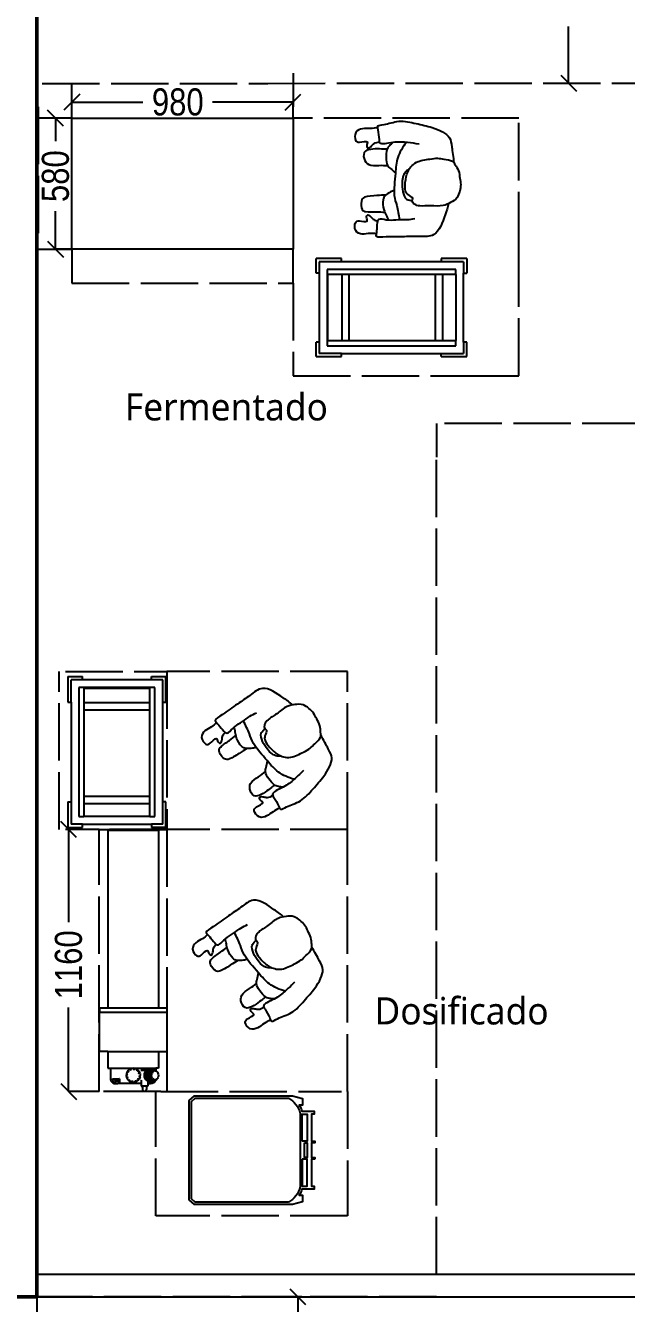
# Model space of a CAD drawing. Header units: millimetres. Extents: x 44692 to 101945, y -26273 to 14445.
# Drawn here: x 64003 to 66666, y -21837 to -16179 of the extents above; entities that cross this region are included whole.
import ezdxf

# ---------------------------------------------------------------- set-up
doc = ezdxf.new("R2010")
doc.units = ezdxf.units.MM
doc.header["$LTSCALE"] = 100
for name, pattern in [('DASHED2', [0.762, 0.635, -0.127]), ('DASHEDX2', [3.048, 2.54, -0.508]), ('DIVIDEX2', [6.604, 5.08, -0.508, 0, -0.508, 0, -0.508])]:
    doc.linetypes.add(name, pattern=pattern)
for name, color, linetype in [('Area circulacion', 50, 'DASHEDX2'), ('Area proceso', 90, 'DASHEDX2'), ('Cotas secundarias', 41, 'Continuous'), ('Maquinas', 200, 'Continuous'), ('Personal', 171, 'Continuous'), ('Puertas', 43, 'DIVIDEX2'), ('rotulo', 211, 'Continuous'), ('Transporte semielaborado', 30, 'Continuous')]:
    doc.layers.add(name, color=color, linetype=linetype)
doc.layers.add('Paredes', color=7, linetype='Continuous', lineweight=50)
doc.styles.add('OpenSans', font='OpenSans-Regular.ttf')
doc.styles.add('OpenSansCondensed-Light', font='OpenSansCondensed-Light.ttf')
doc.dimstyles.new('Cotas Mateo', dxfattribs={"dimtxt": 120, "dimasz": 70, "dimexe": 0.375, "dimexo": 0.125, "dimgap": 0.1, "dimtad": 1, "dimdec": 0, "dimzin": 12, "dimdsep": 46, "dimtxsty": 'OpenSansCondensed-Light', "dimblk": 'OBLIQUE', "dimcen": 2.5, "dimazin": 3, "dimtfac": 0.5, "dimtdec": 0, "dimtmove": 2, "dimatfit": 3, "dimarcsym": 0})

# ---------------------------------------------------------------- blocks, each defined once
blk = doc.blocks.new('Bakery Trolley pl')
at = {"layer": 'Transporte semielaborado'}
for p, q in [((0.1804, 0.6253), (0.2371, 0.6253)), ((0.1804, 0.6253), (0.1804, 0.526)), ((0.2371, 0.6127), (0.1929, 0.6127)), ((0.1929, 0.526), (0.1929, 0.6127)), ((0.2371, 0.6127), (0.2371, 0.6253)), ((0.5048, 0.6127), (0.2371, 0.6127)), ((0.5048, 0.6127), (0.5048, 0.6253)), ((0.5048, 0.6253), (0.5615, 0.6253)), ((0.5489, 0.6127), (0.5048, 0.6127)), ((0.5489, 0.526), (0.5489, 0.6127)), ((0.5615, 0.526), (0.5615, 0.6253)), ((0.2229, 0.5827), (0.2229, 0.0827)), ((0.2429, 0.5827), (0.2229, 0.5827)), ((0.2429, 0.5827), (0.2429, 0.5798)), ((0.4989, 0.5827), (0.2429, 0.5827)), ((0.2429, 0.5798), (0.4989, 0.5798)), ((0.2429, 0.5798), (0.2429, 0.5245)), ((0.5189, 0.5827), (0.4989, 0.5827)), ((0.4989, 0.5798), (0.4989, 0.5827)), ((0.4989, 0.5245), (0.4989, 0.5798)), ((0.5189, 0.0827), (0.5189, 0.5827)), ((0.1804, 0.526), (0.1929, 0.526)), ((0.1929, 0.526), (0.1929, 0.1394)), ((0.2429, 0.5245), (0.4989, 0.5245)), ((0.2429, 0.5245), (0.2429, 0.4967)), ((0.2429, 0.4967), (0.4989, 0.4967)), ((0.2429, 0.4967), (0.2429, 0.1615)), ((0.4989, 0.4967), (0.4989, 0.5245)), ((0.4989, 0.1615), (0.4989, 0.4967)), ((0.5489, 0.526), (0.5615, 0.526)), ((0.5489, 0.1394), (0.5489, 0.526)), ((0.2429, 0.1615), (0.4989, 0.1615)), ((0.2429, 0.1615), (0.2429, 0.1325)), ((0.4989, 0.1325), (0.4989, 0.1615)), ((0.1804, 0.1394), (0.1929, 0.1394)), ((0.1804, 0.1394), (0.1804, 0.0402)), ((0.1929, 0.1394), (0.1929, 0.0527)), ((0.2429, 0.1325), (0.4989, 0.1325)), ((0.2429, 0.1325), (0.2429, 0.0827)), ((0.4989, 0.0827), (0.4989, 0.1325)), ((0.5615, 0.1394), (0.5489, 0.1394)), ((0.5489, 0.0527), (0.5489, 0.1394)), ((0.5615, 0.0402), (0.5615, 0.1394)), ((0.2371, 0.0527), (0.1929, 0.0527)), ((0.2229, 0.0827), (0.2429, 0.0827)), ((0.2371, 0.0402), (0.2371, 0.0527)), ((0.2371, 0.0527), (0.5048, 0.0527)), ((0.4989, 0.0827), (0.2429, 0.0827)), ((0.4989, 0.0827), (0.5189, 0.0827)), ((0.5048, 0.0527), (0.5048, 0.0402)), ((0.5489, 0.0527), (0.5048, 0.0527)), ((0.1804, 0.0402), (0.2371, 0.0402)), ((0.5615, 0.0402), (0.5048, 0.0402))]:
    blk.add_line(p, q, dxfattribs=at)
blk = doc.blocks.new('pa17-16')
for points, knots in [([(5.5575, 2.4391), (5.5549, 2.4218), (5.5525, 2.3852), (5.5491, 2.3329), (5.5712, 2.2599), (5.5431, 2.2589), (5.5029, 2.2526), (5.4793, 2.2435), (5.4785, 2.2813), (5.4499, 2.3438), (5.4658, 2.4235), (5.4776, 2.5033), (5.5116, 2.5798), (5.5552, 2.585), (5.608, 2.5962), (5.6336, 2.6001)], [0, 0, 0, 0, 0.404899, 0.829805, 1.276298, 1.516647, 1.885942, 2.122553, 2.418487, 2.881882, 3.382407, 3.897515, 4.613825, 5.020942, 5.393355, 5.393355, 5.393355, 5.393355]), ([(5.62, 2.5537), (5.6188, 2.5427), (5.6154, 2.5253), (5.6223, 2.4901), (5.6346, 2.4293), (5.661, 2.4064), (5.685, 2.3908), (5.7322, 2.3832), (5.7723, 2.3842), (5.7881, 2.3969), (5.8018, 2.4268), (5.8146, 2.4162), (5.8324, 2.4305), (5.8382, 2.4568), (5.8318, 2.5038), (5.8344, 2.5615), (5.8137, 2.5937), (5.7944, 2.6284), (5.7307, 2.6388), (5.7037, 2.6296), (5.6679, 2.626), (5.6442, 2.6055), (5.6228, 2.5961), (5.6214, 2.5667), (5.62, 2.5537)], [0, 0, 0, 0, 0.297584, 0.631064, 1.068635, 1.39533, 1.69617, 2.097861, 2.458938, 2.716293, 3.010442, 3.199165, 3.447293, 3.731671, 4.119196, 4.541864, 4.881702, 5.22714, 5.673063, 5.989311, 6.327668, 6.644571, 6.906626, 7.259736, 7.259736, 7.259736, 7.259736]), ([(5.8196, 2.5846), (5.837, 2.5819), (5.8817, 2.5675), (5.9755, 2.5418), (5.972, 2.4609), (5.9791, 2.3926), (5.9812, 2.315), (5.9891, 2.2612), (5.9692, 2.2664), (5.9401, 2.2663), (5.9063, 2.2668), (5.9005, 2.2811), (5.909, 2.3184), (5.9007, 2.3606), (5.9019, 2.4011), (5.8964, 2.4238), (5.8933, 2.4348)], [6.682038, 6.682038, 6.682038, 6.682038, 7.076266, 7.806153, 8.304227, 8.77662, 9.284333, 9.649979, 9.844608, 10.160206, 10.472731, 10.661147, 10.998544, 11.371438, 11.724832, 12.051545, 12.051545, 12.051545, 12.051545]), ([(5.5522, 2.3809), (5.573, 2.3653), (5.6222, 2.3398), (5.6924, 2.3383), (5.7952, 2.3323), (5.8376, 2.352), (5.881, 2.3613), (5.9019, 2.366)], [0, 0, 0, 0, 0.49262, 0.970296, 1.525877, 1.91054, 2.357805, 2.357805, 2.357805, 2.357805]), ([(5.6724, 2.3994), (5.675, 2.3947), (5.6837, 2.383), (5.7041, 2.3718), (5.7348, 2.3697), (5.774, 2.3728), (5.8085, 2.3874), (5.8116, 2.4015), (5.8144, 2.4199)], [0.121052, 0.121052, 0.121052, 0.121052, 0.297289, 0.584433, 0.895396, 1.26174, 1.600834, 1.760925, 1.760925, 1.760925, 1.760925]), ([(5.5552, 2.3206), (5.5597, 2.3147), (5.5706, 2.3043), (5.5892, 2.2916), (5.6248, 2.2913), (5.6613, 2.2967), (5.6731, 2.3154), (5.6858, 2.3299), (5.6912, 2.3378)], [0, 0, 0, 0, 0.262594, 0.520609, 0.853848, 1.185107, 1.43842, 1.738028, 1.738028, 1.738028, 1.738028]), ([(5.7713, 2.3359), (5.7736, 2.3305), (5.7786, 2.3203), (5.7954, 2.2951), (5.8154, 2.2848), (5.8612, 2.2906), (5.8838, 2.3057), (5.8988, 2.3117), (5.9058, 2.3148)], [0, 0, 0, 0, 0.233477, 0.532145, 0.79329, 1.163492, 1.458071, 1.725911, 1.725911, 1.725911, 1.725911]), ([(5.4915, 2.2484), (5.4936, 2.2374), (5.4981, 2.215), (5.4968, 2.1806), (5.512, 2.1445), (5.5569, 2.147), (5.5634, 2.1681), (5.5498, 2.2128), (5.5753, 2.1995), (5.5912, 2.209), (5.5741, 2.2257), (5.5617, 2.2339), (5.5559, 2.2515), (5.5556, 2.26)], [0, 0, 0, 0, 0.324329, 0.654038, 0.980089, 1.31306, 1.562526, 1.890179, 2.123217, 2.319335, 2.559559, 2.78492, 3.066636, 3.066636, 3.066636, 3.066636]), ([(5.5867, 2.2952), (5.5866, 2.2877), (5.5872, 2.2667), (5.5883, 2.1873), (5.6353, 2.19), (5.6673, 2.2128), (5.6606, 2.2618), (5.6599, 2.2881), (5.6606, 2.3008)], [0.078483, 0.078483, 0.078483, 0.078483, 0.321516, 0.797556, 1.122606, 1.448668, 1.830958, 2.166281, 2.166281, 2.166281, 2.166281]), ([(5.7943, 2.2992), (5.7951, 2.2858), (5.7984, 2.2614), (5.8038, 2.2002), (5.8255, 2.1869), (5.8672, 2.191), (5.8755, 2.2117), (5.8718, 2.2605), (5.8715, 2.286), (5.871, 2.2978)], [0, 0, 0, 0, 0.353805, 0.775896, 1.041599, 1.377968, 1.615337, 2.001902, 2.313716, 2.313716, 2.313716, 2.313716]), ([(5.9713, 2.2652), (5.9703, 2.2553), (5.9686, 2.234), (5.9786, 2.2017), (5.9668, 2.1644), (5.9218, 2.1628), (5.9134, 2.1832), (5.9229, 2.229), (5.8988, 2.2135), (5.882, 2.2215), (5.8976, 2.2397), (5.908, 2.248), (5.912, 2.2618), (5.9127, 2.2683)], [0.038839, 0.038839, 0.038839, 0.038839, 0.324329, 0.654038, 0.980089, 1.31306, 1.562526, 1.890179, 2.123217, 2.319335, 2.559559, 2.78492, 2.989829, 2.989829, 2.989829, 2.989829])]:
    blk.add_open_spline(points, degree=3, knots=knots)
blk = doc.blocks.new('_OBLIQUE')
at = {"color": 0, "linetype": 'ByBlock'}
blk.add_line((-0.5, -0.5), (0.5, 0.5), dxfattribs=at)
blk = doc.blocks.new('*D74')
at = {"layer": 'Cotas secundarias', "color": 0, "lineweight": -2, "transparency": 16777216}
for p, q in [((65226.7, -21808), (65209.8, -21808)), ((65210.2, -21808), (65210.2, -22111.3)), ((65210.2, -22708), (65210.2, -22420)), ((65226.7, -22708), (65209.8, -22708))]:
    blk.add_line(p, q, dxfattribs=at)
at = {"layer": 'Defpoints', "color": 0, "transparency": 16777216}
for p in [(65210.2, -21808), (65226.8, -21808), (65226.8, -22708)]:
    blk.add_point(p, dxfattribs=at)
at = {"layer": 'Cotas secundarias', "color": 0, "lineweight": -2, "transparency": 16777216, "xscale": 70, "yscale": 70, "zscale": 70}
for p, rotation in [((65210.2, -21808), 90), ((65210.2, -22708), 270)]:
    blk.add_blockref('_OBLIQUE', p, dxfattribs=dict(at, rotation=rotation))
at = {"layer": 'Cotas secundarias', "color": 0, "transparency": 16777216, "insert": (65210.2, -22265.6), "char_height": 120, "attachment_point": 5, "rotation": 90, "style": 'OpenSansCondensed-Light'}
blk.add_mtext('900', dxfattribs=at)
blk = doc.blocks.new('*D85')
at = {"layer": 'Cotas secundarias', "color": 0, "lineweight": -2, "transparency": 16777216}
for p, q in [((64208.5, -16589.1), (64208.5, -16517.6)), ((64208.5, -16518), (64523.3, -16518)), ((65188.5, -16518), (64832.1, -16518)), ((65188.5, -16589.1), (65188.5, -16517.6))]:
    blk.add_line(p, q, dxfattribs=at)
at = {"layer": 'Defpoints', "color": 0, "transparency": 16777216}
for p in [(65188.5, -16518), (64208.5, -16589.2), (65188.5, -16589.2)]:
    blk.add_point(p, dxfattribs=at)
at = {"layer": 'Cotas secundarias', "color": 0, "lineweight": -2, "transparency": 16777216, "xscale": 70, "yscale": 70, "zscale": 70, "rotation": 180}
blk.add_blockref('_OBLIQUE', (64208.5, -16518), dxfattribs=at)
at = {"layer": 'Cotas secundarias', "color": 0, "lineweight": -2, "transparency": 16777216, "xscale": 70, "yscale": 70, "zscale": 70}
blk.add_blockref('_OBLIQUE', (65188.5, -16518), dxfattribs=at)
at = {"layer": 'Cotas secundarias', "color": 0, "transparency": 16777216, "insert": (64677.7, -16518), "char_height": 120, "attachment_point": 5, "style": 'OpenSansCondensed-Light'}
blk.add_mtext('980', dxfattribs=at)
blk = doc.blocks.new('*D86')
at = {"layer": 'Cotas secundarias', "color": 0, "lineweight": -2, "transparency": 16777216}
for p, q in [((64208.4, -16589.2), (64135.7, -16589.2)), ((64136, -16589.2), (64136, -16691.6)), ((64136, -17169.2), (64136, -17000.3)), ((64208.4, -17169.2), (64135.7, -17169.2))]:
    blk.add_line(p, q, dxfattribs=at)
at = {"layer": 'Defpoints', "color": 0, "transparency": 16777216}
for p in [(64136, -16589.2), (64208.5, -16589.2), (64208.5, -17169.2)]:
    blk.add_point(p, dxfattribs=at)
at = {"layer": 'Cotas secundarias', "color": 0, "lineweight": -2, "transparency": 16777216, "xscale": 70, "yscale": 70, "zscale": 70}
for p, rotation in [((64136, -16589.2), 90), ((64136, -17169.2), 270)]:
    blk.add_blockref('_OBLIQUE', p, dxfattribs=dict(at, rotation=rotation))
at = {"layer": 'Cotas secundarias', "color": 0, "transparency": 16777216, "insert": (64136, -16845.9), "char_height": 120, "attachment_point": 5, "rotation": 90, "style": 'OpenSansCondensed-Light'}
blk.add_mtext('580', dxfattribs=at)
blk = doc.blocks.new('*D92')
at = {"layer": 'Cotas secundarias', "color": 0, "lineweight": -2, "transparency": 16777216}
for p, q in [((64329.7, -19738.5), (64193.4, -19738.5)), ((64193.8, -19738.5), (64193.8, -20149.1)), ((64193.8, -20898.5), (64193.8, -20526.4)), ((64329.7, -20898.5), (64193.4, -20898.5))]:
    blk.add_line(p, q, dxfattribs=at)
at = {"layer": 'Defpoints', "color": 0, "transparency": 16777216}
for p in [(64193.8, -19738.5), (64329.8, -19738.5), (64329.8, -20898.5)]:
    blk.add_point(p, dxfattribs=at)
at = {"layer": 'Cotas secundarias', "color": 0, "lineweight": -2, "transparency": 16777216, "xscale": 70, "yscale": 70, "zscale": 70}
for p, rotation in [((64193.8, -19738.5), 90), ((64193.8, -20898.5), 270)]:
    blk.add_blockref('_OBLIQUE', p, dxfattribs=dict(at, rotation=rotation))
at = {"layer": 'Cotas secundarias', "color": 0, "transparency": 16777216, "insert": (64193.8, -20337.7), "char_height": 120, "attachment_point": 5, "rotation": 90, "style": 'OpenSansCondensed-Light'}
blk.add_mtext('1160', dxfattribs=at)
blk = doc.blocks.new('*D103')
at = {"layer": 'Cotas secundarias', "color": 0, "lineweight": -2, "transparency": 16777216}
for p, q in [((66402.2, -15434.1), (66409.9, -15434.1)), ((66409.6, -15434.1), (66409.6, -15783.4)), ((66409.6, -16434.1), (66409.6, -16183.6)), ((66402.2, -16434.1), (66409.9, -16434.1))]:
    blk.add_line(p, q, dxfattribs=at)
at = {"layer": 'Defpoints', "color": 0, "transparency": 16777216}
for p in [(66402, -15434.1), (66402, -16434.1), (66409.6, -16434.1)]:
    blk.add_point(p, dxfattribs=at)
at = {"layer": 'Cotas secundarias', "color": 0, "lineweight": -2, "transparency": 16777216, "xscale": 70, "yscale": 70, "zscale": 70}
for p, rotation in [((66409.6, -15434.1), 90), ((66409.6, -16434.1), 270)]:
    blk.add_blockref('_OBLIQUE', p, dxfattribs=dict(at, rotation=rotation))
at = {"layer": 'Cotas secundarias', "color": 0, "transparency": 16777216, "insert": (66409.6, -15983.5), "char_height": 120, "attachment_point": 5, "rotation": 90, "style": 'OpenSansCondensed-Light'}
blk.add_mtext('1000', dxfattribs=at)

msp = doc.modelspace()

# ---------------------------------------------------------------- linework, layer by layer
at = {"color": 3, "linetype": 'DASHED2'}
for p, q in [((65968.487, -17729.218), (65988.487, -17729.218)), ((65988.487, -17729.218), (65998.487, -17729.218))]:
    msp.add_line(p, q, dxfattribs=at)
for p, q in [((64329.839, -19738.457), (64629.839, -19738.457)), ((68865.508, -21707.991), (64053.09, -21707.991)), ((64053.09, -21807.991), (68865.508, -21807.991))]:
    msp.add_line(p, q)
at = {"layer": 'Area circulacion'}
for p, q in [((66723.828, -17940.848), (65823.828, -17940.848)), ((65823.828, -17940.848), (65823.828, -18089.858)), ((65823.828, -21707.991), (65823.828, -18089.858))]:
    msp.add_line(p, q, dxfattribs=at)
at = {"layer": 'Area circulacion', "color": 2}
msp.add_line((65823.828, -21807.991), (64053.09, -21807.991), dxfattribs=at)
at = {"layer": 'Area proceso', "color": 3}
for p, q in [((65188.487, -16389.355), (65188.487, -16539.355)), ((64077.45, -16435.019), (65077.45, -16435.019)), ((64208.487, -16589.218), (64208.487, -16439.218)), ((66603.09, -16433.935), (67603.09, -16433.935)), ((64058.487, -16539.355), (64058.487, -17119.355)), ((64208.487, -16589.218), (64058.487, -16589.218)), ((66188.487, -16589.218), (65188.487, -16589.218)), ((66188.487, -17169.218), (66188.487, -16589.218)), ((64058.487, -17169.218), (64208.487, -17169.218)), ((64208.487, -17169.218), (64208.487, -17319.218)), ((65188.487, -17319.218), (65188.487, -17169.218)), ((66188.487, -17729.218), (66188.487, -17169.218)), ((64208.487, -17319.218), (65188.487, -17319.218)), ((65188.487, -17319.218), (65188.487, -17729.218)), ((65188.487, -17729.218), (65968.487, -17729.218)), ((65998.487, -17729.218), (66188.487, -17729.218)), ((64152.568, -19738.457), (64152.568, -19038.457)), ((64179.839, -19038.457), (64629.839, -19038.457)), ((64629.839, -19038.457), (64629.839, -19738.457)), ((65429.839, -19038.457), (64629.839, -19038.457)), ((65429.839, -19738.457), (65429.839, -19038.457)), ((64629.839, -19738.457), (64179.839, -19738.457)), ((65429.839, -19738.457), (64629.839, -19738.457)), ((65429.839, -20898.457), (65429.839, -19738.457)), ((64602.568, -20898.457), (65402.568, -20898.457))]:
    msp.add_line(p, q, dxfattribs=at)
at = {"layer": 'Area proceso', "linetype": 'DASHEDX2'}
msp.add_line((65077.45, -16435.019), (66603.09, -16433.935), dxfattribs=at)
at = {"layer": 'Area proceso'}
for p, q in [((64329.839, -20898.457), (64329.839, -19738.457)), ((64629.839, -19738.457), (64629.839, -20898.457)), ((64602.568, -20898.457), (64302.568, -20898.457)), ((64579.839, -21448.457), (64579.839, -20898.457)), ((65429.839, -20898.457), (65429.839, -21448.457)), ((65429.839, -21448.457), (64579.839, -21448.457))]:
    msp.add_line(p, q, dxfattribs=at)
at = {"layer": 'Maquinas'}
for p, q in [((64208.487, -17169.218), (64208.487, -16589.218)), ((64208.487, -16589.218), (65188.487, -16589.218)), ((65188.487, -16589.218), (65188.487, -17169.218)), ((65188.487, -17169.218), (64208.487, -17169.218)), ((64369.82, -20529.083), (64369.82, -19741.714)), ((64369.82, -19741.714), (64592.387, -19741.714)), ((64592.387, -19741.714), (64592.387, -20529.083)), ((64330.699, -20529.083), (64330.699, -20546.529)), ((64629.771, -20529.083), (64330.699, -20529.083)), ((64629.771, -20529.083), (64629.771, -20546.529)), ((64330.699, -20546.529), (64629.771, -20546.529)), ((64330.699, -20720.987), (64330.699, -20546.529)), ((64629.771, -20546.529), (64629.771, -20720.987)), ((64368.083, -20720.987), (64330.699, -20720.987)), ((64368.083, -20720.987), (64368.083, -20795.755)), ((64368.083, -20720.987), (64592.387, -20720.987)), ((64592.387, -20720.987), (64592.387, -20795.755)), ((64592.387, -20720.987), (64629.771, -20720.987)), ((64368.083, -20795.755), (64379.298, -20795.755)), ((64379.298, -20795.755), (64379.298, -20840.616)), ((64379.298, -20795.755), (64480.235, -20795.755)), ((64450.143, -20818.846), (64449.082, -20826.909)), ((64453.255, -20819.68), (64449.082, -20826.909)), ((64453.255, -20811.332), (64450.143, -20818.846)), ((64453.255, -20819.68), (64450.143, -20818.846)), ((64452.852, -20826.909), (64453.785, -20819.822)), ((64458.206, -20804.88), (64453.255, -20811.332)), ((64453.255, -20811.332), (64456.521, -20813.217)), ((64453.785, -20819.822), (64453.255, -20819.68)), ((64456.521, -20813.217), (64458.401, -20810.767)), ((64464.658, -20799.929), (64458.206, -20804.88)), ((64460.485, -20807.158), (64458.206, -20804.88)), ((64460.485, -20807.158), (64458.401, -20810.767)), ((64458.401, -20810.767), (64460.873, -20807.546)), ((64460.873, -20807.546), (64460.485, -20807.158)), ((64472.172, -20796.817), (64464.658, -20799.929)), ((64473.006, -20799.929), (64464.658, -20799.929)), ((64466.544, -20803.195), (64464.658, -20799.929)), ((64466.544, -20803.195), (64473.148, -20800.459)), ((64480.235, -20795.755), (64472.172, -20796.817)), ((64472.172, -20796.817), (64473.006, -20799.929)), ((64473.148, -20800.459), (64473.006, -20799.929)), ((64488.298, -20796.817), (64480.235, -20795.755)), ((64480.235, -20799.526), (64480.235, -20795.755)), ((64480.235, -20795.755), (64581.172, -20795.755)), ((64480.235, -20799.526), (64483.297, -20799.929)), ((64487.464, -20799.929), (64483.297, -20799.929)), ((64483.297, -20799.929), (64487.322, -20800.459)), ((64487.322, -20800.459), (64487.464, -20799.929)), ((64488.298, -20796.817), (64487.464, -20799.929)), ((64495.812, -20799.929), (64488.298, -20796.817)), ((64493.926, -20803.195), (64495.812, -20799.929)), ((64493.926, -20803.195), (64499.598, -20807.546)), ((64499.985, -20807.158), (64495.812, -20799.929)), ((64502.264, -20804.88), (64495.812, -20799.929)), ((64499.598, -20807.546), (64499.985, -20807.158)), ((64502.264, -20804.88), (64499.985, -20807.158)), ((64507.215, -20811.332), (64502.264, -20804.88)), ((64507.215, -20811.332), (64503.949, -20813.217)), ((64503.949, -20813.217), (64505.131, -20816.071)), ((64507.215, -20819.68), (64505.131, -20816.071)), ((64505.131, -20816.071), (64506.685, -20819.822)), ((64506.685, -20819.822), (64507.215, -20819.68)), ((64510.327, -20818.846), (64507.215, -20811.332)), ((64510.327, -20818.846), (64507.215, -20819.68)), ((64510.327, -20818.846), (64511.388, -20826.909)), ((64513.962, -20803.544), (64544.799, -20803.544)), ((64530.491, -20815.226), (64528.841, -20820.861)), ((64537.86, -20806.674), (64529.599, -20826.909)), ((64531.813, -20815.226), (64530.162, -20820.861)), ((64533.117, -20810.387), (64530.491, -20815.226)), ((64534.438, -20810.387), (64531.813, -20815.226)), ((64536.538, -20806.674), (64533.117, -20810.387)), ((64537.86, -20806.674), (64534.438, -20810.387)), ((64540.523, -20804.34), (64536.538, -20806.674)), ((64538.421, -20815.226), (64536.771, -20820.861)), ((64541.845, -20804.34), (64537.86, -20806.674)), ((64537.86, -20806.674), (64544.469, -20806.674)), ((64538.421, -20815.226), (64540.92, -20815.226)), ((64544.799, -20803.544), (64540.523, -20804.34)), ((64541.15, -20814.803), (64540.92, -20815.226)), ((64540.92, -20815.226), (64558.247, -20815.226)), ((64544.469, -20806.674), (64541.047, -20810.387)), ((64560.873, -20810.387), (64541.047, -20810.387)), ((64541.047, -20810.387), (64542.255, -20812.096)), ((64542.255, -20812.096), (64541.15, -20814.803)), ((64541.15, -20814.803), (64542.461, -20812.387)), ((64546.121, -20803.544), (64541.845, -20804.34)), ((64542.461, -20812.387), (64542.255, -20812.096)), ((64566.926, -20812.34), (64542.461, -20812.387)), ((64544.469, -20806.674), (64548.896, -20806.674)), ((64544.799, -20803.544), (64546.121, -20803.544)), ((64549.425, -20804.159), (64546.121, -20803.544)), ((64549.425, -20804.159), (64548.453, -20804.34)), ((64548.453, -20804.34), (64548.896, -20806.674)), ((64568.279, -20804.34), (64548.453, -20804.34)), ((64548.896, -20806.674), (64564.295, -20806.674)), ((64552.73, -20803.544), (64549.425, -20804.159)), ((64572.555, -20803.544), (64552.73, -20803.544)), ((64558.247, -20815.226), (64560.154, -20815.387)), ((64560.154, -20815.387), (64562.325, -20815.858)), ((64562.744, -20810.614), (64560.873, -20810.387)), ((64562.325, -20815.858), (64564.611, -20816.607)), ((64564.809, -20811.28), (64562.744, -20810.614)), ((64564.295, -20806.674), (64566.119, -20806.952)), ((64564.611, -20816.607), (64564.688, -20816.64)), ((64564.688, -20816.64), (64566.996, -20812.387)), ((64566.926, -20812.34), (64564.809, -20811.28)), ((64566.119, -20806.952), (64566.4, -20807.072)), ((64573.506, -20807.072), (64566.4, -20807.072)), ((64566.4, -20807.072), (64568.045, -20807.768)), ((64566.996, -20812.387), (64566.926, -20812.34)), ((64568.045, -20807.768), (64569.944, -20809.065)), ((64570.049, -20804.65), (64568.279, -20804.34)), ((64569.944, -20809.065), (64570.004, -20809.123)), ((64570.004, -20809.123), (64573.506, -20807.072)), ((64571.815, -20805.56), (64570.049, -20804.65)), ((64573.458, -20807.007), (64571.815, -20805.56)), ((64572.555, -20803.544), (64574.266, -20803.865)), ((64573.506, -20807.072), (64573.458, -20807.007)), ((64574.266, -20803.865), (64575.07, -20804.34)), ((64576.832, -20804.34), (64575.07, -20804.34)), ((64575.07, -20804.34), (64575.86, -20804.807)), ((64575.86, -20804.807), (64577.228, -20806.305)), ((64578.483, -20804.65), (64576.832, -20804.34)), ((64577.228, -20806.305), (64577.264, -20806.372)), ((64577.264, -20806.372), (64581.023, -20807.072)), ((64579.905, -20805.56), (64578.483, -20804.65)), ((64580.999, -20807.007), (64579.905, -20805.56)), ((64579.905, -20805.56), (64581.172, -20806.225)), ((64581.023, -20807.072), (64580.999, -20807.007)), ((64581.172, -20795.755), (64581.172, -20806.225)), ((64592.387, -20795.755), (64581.172, -20795.755)), ((64581.172, -20806.225), (64582.413, -20806.952)), ((64582.413, -20806.952), (64583.674, -20807.768)), ((64583.674, -20807.768), (64584.525, -20809.123)), ((64584.525, -20809.123), (64586.034, -20810.76)), ((64586.911, -20811.28), (64586.034, -20810.76)), ((64586.034, -20810.76), (64587.533, -20812.387)), ((64587.533, -20812.387), (64586.911, -20811.28)), ((64587.533, -20812.387), (64589.846, -20816.607)), ((64589.846, -20816.607), (64591.301, -20821.576)), ((64379.298, -20840.616), (64380.069, -20846.422)), ((64380.069, -20846.422), (64382.329, -20851.831)), ((64382.329, -20851.831), (64385.925, -20856.477)), ((64385.925, -20856.477), (64390.61, -20860.042)), ((64388.046, -20842.485), (64388.607, -20846.422)), ((64388.046, -20842.485), (64397.607, -20842.485)), ((64388.607, -20846.422), (64391.032, -20851.831)), ((64390.61, -20860.042), (64396.067, -20862.282)), ((64391.032, -20851.831), (64394.89, -20856.477)), ((64394.89, -20856.477), (64399.919, -20860.042)), ((64396.067, -20862.282), (64401.922, -20863.047)), ((64397.607, -20842.485), (64397.607, -20844.978)), ((64397.607, -20842.485), (64417.545, -20842.485)), ((64397.607, -20844.978), (64400.099, -20844.978)), ((64399.919, -20860.042), (64405.774, -20862.282)), ((64400.099, -20844.978), (64400.099, -20852.455)), ((64415.052, -20844.978), (64400.099, -20844.978)), ((64400.099, -20852.455), (64415.052, -20852.455)), ((64401.922, -20863.047), (64412.058, -20863.047)), ((64405.774, -20862.282), (64412.058, -20863.047)), ((64419.314, -20863.047), (64412.058, -20863.047)), ((64415.052, -20844.978), (64415.052, -20852.455)), ((64415.052, -20844.978), (64417.545, -20844.978)), ((64417.545, -20842.485), (64417.545, -20844.978)), ((64419.314, -20842.485), (64417.545, -20842.485)), ((64419.314, -20842.485), (64419.314, -20863.047)), ((64515.066, -20863.047), (64419.314, -20863.047)), ((64449.082, -20826.909), (64450.143, -20834.972)), ((64452.852, -20826.909), (64449.082, -20826.909)), ((64450.143, -20834.972), (64453.255, -20834.138)), ((64450.143, -20834.972), (64453.255, -20842.485)), ((64453.785, -20833.996), (64453.255, -20834.138)), ((64453.255, -20834.138), (64455.339, -20837.747)), ((64456.521, -20840.6), (64453.255, -20842.485)), ((64458.206, -20848.938), (64453.255, -20842.485)), ((64455.339, -20837.747), (64453.785, -20833.996)), ((64456.521, -20840.6), (64455.339, -20837.747)), ((64458.206, -20848.938), (64460.485, -20846.659)), ((64458.206, -20848.938), (64464.658, -20853.888)), ((64460.873, -20846.271), (64460.485, -20846.659)), ((64460.485, -20846.659), (64464.658, -20853.888)), ((64466.544, -20850.623), (64460.873, -20846.271)), ((64464.658, -20853.888), (64466.544, -20850.623)), ((64469.765, -20856.004), (64464.658, -20853.888)), ((64469.765, -20856.004), (64469.765, -20859.667)), ((64472.172, -20857.001), (64469.765, -20856.004)), ((64480.235, -20859.667), (64469.765, -20859.667)), ((64472.172, -20857.001), (64473.006, -20853.888)), ((64472.172, -20857.001), (64480.235, -20858.062)), ((64473.148, -20853.358), (64473.006, -20853.888)), ((64473.006, -20853.888), (64477.173, -20853.888)), ((64477.173, -20853.888), (64473.148, -20853.358)), ((64480.235, -20854.291), (64477.173, -20853.888)), ((64480.235, -20858.062), (64480.235, -20854.291)), ((64488.298, -20857.001), (64480.235, -20858.062)), ((64480.235, -20858.062), (64480.235, -20859.667)), ((64490.705, -20859.667), (64480.235, -20859.667)), ((64493.926, -20850.623), (64487.322, -20853.358)), ((64487.322, -20853.358), (64487.464, -20853.888)), ((64487.464, -20853.888), (64495.812, -20853.888)), ((64488.298, -20857.001), (64487.464, -20853.888)), ((64488.298, -20857.001), (64490.705, -20856.004)), ((64490.705, -20856.004), (64495.812, -20853.888)), ((64490.705, -20856.004), (64490.705, -20859.667)), ((64495.812, -20853.888), (64493.926, -20850.623)), ((64502.264, -20848.938), (64495.812, -20853.888)), ((64502.069, -20843.05), (64499.598, -20846.271)), ((64499.598, -20846.271), (64499.985, -20846.659)), ((64499.985, -20846.659), (64502.069, -20843.05)), ((64502.264, -20848.938), (64499.985, -20846.659)), ((64503.949, -20840.6), (64502.069, -20843.05)), ((64502.264, -20848.938), (64502.893, -20848.118)), ((64502.893, -20848.118), (64507.215, -20842.485)), ((64503.949, -20840.6), (64507.215, -20842.485)), ((64507.618, -20826.909), (64506.685, -20833.996)), ((64506.685, -20833.996), (64507.215, -20834.138)), ((64507.215, -20834.138), (64511.388, -20826.909)), ((64507.215, -20834.138), (64510.327, -20834.972)), ((64510.327, -20834.972), (64507.215, -20842.485)), ((64507.618, -20826.909), (64511.388, -20826.909)), ((64510.327, -20834.972), (64511.388, -20826.909)), ((64512.155, -20850.274), (64515.066, -20850.274)), ((64515.066, -20847.603), (64515.066, -20850.274)), ((64515.066, -20850.274), (64515.066, -20863.047)), ((64515.066, -20863.047), (64515.066, -20875.196)), ((64515.066, -20875.196), (64521.351, -20875.196)), ((64521.351, -20875.196), (64521.351, -20888.958)), ((64538.689, -20875.196), (64521.351, -20875.196)), ((64528.841, -20820.861), (64528.278, -20826.909)), ((64528.278, -20826.909), (64528.841, -20832.956)), ((64528.841, -20832.956), (64530.491, -20838.591)), ((64530.162, -20820.861), (64529.599, -20826.909)), ((64529.599, -20826.909), (64536.208, -20826.909)), ((64529.599, -20826.909), (64537.86, -20847.143)), ((64529.599, -20826.909), (64530.162, -20832.956)), ((64530.162, -20832.956), (64531.813, -20838.591)), ((64530.491, -20838.591), (64533.117, -20843.43)), ((64531.813, -20838.591), (64534.438, -20843.43)), ((64533.117, -20843.43), (64536.538, -20847.143)), ((64534.438, -20843.43), (64537.86, -20847.143)), ((64538.421, -20821.487), (64536.208, -20826.909)), ((64536.208, -20826.909), (64536.771, -20832.956)), ((64536.208, -20826.909), (64538.208, -20826.909)), ((64536.538, -20847.143), (64540.523, -20849.478)), ((64556.597, -20820.861), (64536.771, -20820.861)), ((64536.771, -20820.861), (64538.421, -20821.487)), ((64538.677, -20832.956), (64536.771, -20832.956)), ((64537.86, -20847.143), (64544.469, -20847.143)), ((64537.86, -20847.143), (64541.845, -20849.478)), ((64538.208, -20826.909), (64538.703, -20821.593)), ((64562.743, -20826.909), (64538.208, -20826.909)), ((64538.703, -20821.593), (64538.421, -20821.487)), ((64540.153, -20837.177), (64538.421, -20838.591)), ((64538.421, -20838.591), (64541.047, -20843.43)), ((64558.247, -20838.591), (64538.421, -20838.591)), ((64538.677, -20832.956), (64539.526, -20835.037)), ((64538.917, -20832.956), (64538.677, -20832.956)), ((64538.689, -20875.196), (64538.689, -20888.958)), ((64544.973, -20875.196), (64538.689, -20875.196)), ((64563.156, -20821.576), (64538.703, -20821.593)), ((64539.526, -20835.037), (64538.917, -20832.956)), ((64556.597, -20832.956), (64538.917, -20832.956)), ((64539.526, -20835.037), (64540.153, -20837.177)), ((64564.611, -20837.211), (64540.153, -20837.177)), ((64540.523, -20849.478), (64544.799, -20850.274)), ((64540.594, -20850.274), (64544.799, -20850.274)), ((64542.953, -20843.43), (64541.047, -20843.43)), ((64541.845, -20849.478), (64545.647, -20850.274)), ((64542.953, -20843.43), (64544.469, -20847.143)), ((64544.304, -20843.43), (64542.953, -20843.43)), ((64544.304, -20843.43), (64545.469, -20844.694)), ((64560.873, -20843.43), (64544.304, -20843.43)), ((64544.469, -20847.143), (64545.469, -20844.694)), ((64544.469, -20847.143), (64548.453, -20849.478)), ((64544.469, -20847.143), (64564.295, -20847.143)), ((64544.799, -20850.274), (64544.973, -20850.274)), ((64544.973, -20850.274), (64544.973, -20863.047)), ((64544.973, -20850.274), (64545.647, -20850.274)), ((64548.412, -20863.047), (64544.973, -20863.047)), ((64544.973, -20863.047), (64544.973, -20875.196)), ((64570.004, -20844.694), (64545.469, -20844.694)), ((64545.647, -20850.274), (64545.647, -20852.455)), ((64545.647, -20850.274), (64546.121, -20850.274)), ((64545.647, -20852.455), (64560.601, -20852.455)), ((64546.121, -20850.274), (64550.397, -20849.478)), ((64548.412, -20863.047), (64554.696, -20862.282)), ((64558.548, -20863.047), (64548.412, -20863.047)), ((64550.397, -20849.478), (64548.453, -20849.478)), ((64552.73, -20849.478), (64550.397, -20849.478)), ((64552.73, -20849.478), (64552.73, -20850.274)), ((64568.279, -20849.478), (64552.73, -20849.478)), ((64560.601, -20850.274), (64552.73, -20850.274)), ((64554.696, -20862.282), (64560.551, -20860.042)), ((64558.527, -20820.945), (64556.597, -20820.861)), ((64558.527, -20832.873), (64556.597, -20832.956)), ((64558.247, -20838.591), (64560.154, -20838.431)), ((64560.764, -20821.188), (64558.527, -20820.945)), ((64560.764, -20832.629), (64558.527, -20832.873)), ((64564.403, -20862.282), (64558.548, -20863.047)), ((64560.154, -20838.431), (64562.325, -20837.96)), ((64560.551, -20860.042), (64565.58, -20856.477)), ((64560.601, -20850.274), (64560.601, -20852.455)), ((64570.136, -20850.274), (64560.601, -20850.274)), ((64563.156, -20821.576), (64560.764, -20821.188)), ((64563.156, -20832.241), (64560.764, -20832.629)), ((64562.744, -20843.203), (64560.873, -20843.43)), ((64562.325, -20837.96), (64564.611, -20837.211)), ((64562.743, -20826.909), (64563.237, -20821.593)), ((64564.809, -20842.537), (64562.744, -20843.203)), ((64563.237, -20821.593), (64563.156, -20821.576)), ((64563.237, -20832.224), (64563.156, -20832.241)), ((64564.688, -20837.177), (64563.237, -20832.224)), ((64564.295, -20847.143), (64566.119, -20846.865)), ((64569.86, -20860.042), (64564.403, -20862.282)), ((64564.611, -20837.211), (64564.688, -20837.177)), ((64564.809, -20842.537), (64566.926, -20841.478)), ((64565.58, -20856.477), (64569.438, -20851.831)), ((64566.119, -20846.865), (64568.045, -20846.05)), ((64566.996, -20841.431), (64566.926, -20841.478)), ((64570.004, -20844.694), (64566.996, -20841.431)), ((64568.045, -20846.05), (64569.944, -20844.752)), ((64570.049, -20849.167), (64568.279, -20849.478)), ((64569.438, -20851.831), (64570.136, -20850.274)), ((64574.545, -20856.477), (64569.86, -20860.042)), ((64569.944, -20844.752), (64570.004, -20844.694)), ((64571.815, -20848.258), (64570.049, -20849.167)), ((64572.555, -20850.274), (64570.136, -20850.274)), ((64572.737, -20847.446), (64571.815, -20848.258)), ((64572.555, -20850.274), (64574.266, -20849.953)), ((64573.458, -20846.811), (64572.737, -20847.446)), ((64577.264, -20847.446), (64572.737, -20847.446)), ((64573.506, -20846.746), (64573.458, -20846.811)), ((64577.264, -20847.446), (64573.506, -20846.746)), ((64574.266, -20849.953), (64575.86, -20849.011)), ((64576.832, -20849.478), (64574.266, -20849.953)), ((64578.141, -20851.831), (64574.545, -20856.477)), ((64575.86, -20849.011), (64577.228, -20847.513)), ((64578.483, -20849.167), (64576.832, -20849.478)), ((64577.228, -20847.513), (64577.264, -20847.446)), ((64579.535, -20848.494), (64578.141, -20851.831)), ((64579.535, -20848.494), (64578.483, -20849.167)), ((64579.905, -20848.258), (64579.535, -20848.494)), ((64580.816, -20847.143), (64579.905, -20848.258)), ((64580.816, -20847.143), (64580.748, -20847.143)), ((64580.999, -20846.811), (64580.816, -20847.143)), ((64580.816, -20847.143), (64582.413, -20846.865)), ((64581.023, -20846.746), (64580.999, -20846.811)), ((64584.525, -20844.694), (64581.023, -20846.746)), ((64582.413, -20846.865), (64583.674, -20846.05)), ((64586.911, -20842.537), (64583.674, -20846.05)), ((64583.674, -20846.05), (64584.525, -20844.694)), ((64587.533, -20841.431), (64586.911, -20842.537)), ((64589.613, -20837.597), (64587.533, -20841.431)), ((64589.613, -20837.597), (64589.846, -20837.211)), ((64591.301, -20832.241), (64589.846, -20837.211)), ((64591.301, -20821.576), (64591.798, -20826.909)), ((64591.798, -20826.909), (64591.301, -20832.241))]:
    msp.add_line(p, q, dxfattribs=at)
msp.add_lwpolyline([(64521.351, -20888.958), (64521.468, -20889.745), (64521.596, -20890.431), (64521.734, -20891.028), (64521.881, -20891.546), (64522.035, -20891.998), (64522.195, -20892.395), (64522.359, -20892.748), (64522.525, -20893.069), (64522.693, -20893.367), (64522.863, -20893.646), (64523.035, -20893.907), (64523.211, -20894.153), (64523.391, -20894.386), (64523.575, -20894.606), (64523.764, -20894.816), (64523.959, -20895.018), (64524.161, -20895.213), (64524.369, -20895.401), (64524.583, -20895.583), (64524.802, -20895.757), (64525.028, -20895.924), (64525.258, -20896.084), (64525.494, -20896.236), (64525.734, -20896.38), (64525.98, -20896.516), (64526.229, -20896.644), (64526.483, -20896.764), (64526.74, -20896.876), (64527.001, -20896.979), (64527.265, -20897.073), (64527.532, -20897.159), (64527.801, -20897.236), (64528.074, -20897.304), (64528.348, -20897.364), (64528.624, -20897.414), (64528.901, -20897.455), (64529.18, -20897.487), (64529.459, -20897.51), (64529.739, -20897.524), (64530.02, -20897.528), (64530.3, -20897.524), (64530.58, -20897.51), (64530.86, -20897.487), (64531.138, -20897.455), (64531.416, -20897.414), (64531.692, -20897.364), (64531.966, -20897.304), (64532.238, -20897.236), (64532.508, -20897.159), (64532.775, -20897.073), (64533.039, -20896.979), (64533.3, -20896.876), (64533.557, -20896.764), (64533.81, -20896.644), (64534.06, -20896.516), (64534.305, -20896.38), (64534.546, -20896.236), (64534.781, -20896.084), (64535.012, -20895.924), (64535.237, -20895.757), (64535.457, -20895.583), (64535.671, -20895.401), (64535.879, -20895.213), (64536.08, -20895.018), (64536.275, -20894.816), (64536.465, -20894.606), (64536.649, -20894.386), (64536.828, -20894.153), (64537.004, -20893.907), (64537.176, -20893.646), (64537.346, -20893.367), (64537.514, -20893.069), (64537.681, -20892.748), (64537.845, -20892.395), (64538.004, -20891.998), (64538.158, -20891.546), (64538.305, -20891.028), (64538.443, -20890.431), (64538.572, -20889.745), (64538.689, -20888.958)], dxfattribs=at)
at = {"layer": 'Paredes'}
for p in [(64053.09, -10934.072), (63948.538, -21807.991)]:
    msp.add_line(p, (64053.09, -21807.991), dxfattribs=at)
at = {"layer": 'Puertas'}
msp.add_line((64053.09, -21807.991), (64053.09, -23607.991), dxfattribs=at)
at = {"layer": 'Transporte semielaborado'}
for points in [[(65284.618, -21198.274), (65270.891, -21198.274), (65270.891, -21317.42), (65281.793, -21317.42), (65281.793, -21323.934), (65281.793, -21330.45), (65227.599, -21330.82, -0.06535175), (65215.686, -21356.989), (65230.413, -21356.879), (65230.413, -21386.991), (65185.984, -21397.984), (64751.303, -21398.27), (64728.251, -21378.151), (64728.251, -21158.127), (64728.251, -20938.102), (64751.303, -20917.984), (65185.984, -20918.27), (65230.413, -20929.263), (65230.413, -20959.374), (65215.686, -20959.265, -0.06535175), (65227.599, -20985.433), (65281.793, -20985.804), (65281.793, -20992.319), (65281.793, -20998.834), (65270.891, -20998.834), (65270.891, -21117.979), (65284.618, -21117.979), (65284.618, -21126.102), (65270.891, -21126.102), (65270.891, -21158.127), (65270.891, -21190.151), (65284.618, -21190.151)], [(65167.655, -21387.996), (64755.05, -21388.267), (64738.251, -21373.606), (64738.251, -21158.127), (64738.251, -20942.647), (64755.05, -20927.986), (65167.655, -20928.258, -0.22212915), (65219.908, -20995.381), (65219.908, -21320.873, -0.22212915)]]:
    msp.add_lwpolyline(points, format="xyb", close=True, dxfattribs=at)
for points in [[(65229.463, -21117.979), (65229.463, -20998.834), (65251.489, -20998.834), (65251.489, -21117.979), (65229.471, -21117.979)], [(65229.463, -21198.274), (65229.463, -21317.42), (65251.489, -21317.42), (65251.489, -21198.274), (65229.471, -21198.274)]]:
    msp.add_lwpolyline(points, dxfattribs=at)
msp.add_lwpolyline([(65239.476, -21126.102), (65251.489, -21126.102), (65251.489, -21158.127), (65251.489, -21190.151), (65239.476, -21190.151), (65239.476, -21158.127)], close=True, dxfattribs=at)

# ---------------------------------------------------------------- block references
at = {"layer": 'Personal'}
for p, xscale, yscale, zscale, rotation in [((63612.357, -11158.551), 979.1504951166465, 979.1504951166465, 979.1504951166465, 267.3569437258109), ((66749.759, -25222.817), -979.150495116646, 979.1504951166461, 979.1504951166461, 308.4671169318446), ((66710.095, -26160.802), -979.150495116646, 979.1504951166461, 979.1504951166461, 308.4671169318446)]:
    msp.add_blockref('pa17-16', p, dxfattribs=dict(at, xscale=xscale, yscale=yscale, zscale=zscale, rotation=rotation))
at = {"layer": 'Transporte semielaborado', "xscale": 1141.039974711085, "yscale": 1141.039974711085, "zscale": 1141.039974711085, "rotation": 89.99999999999999}
msp.add_blockref('Bakery Trolley pl', (66003.857, -17850.846), dxfattribs=at)
at = {"layer": 'Transporte semielaborado', "xscale": 1141.039974711085, "yscale": 1141.039974711085, "zscale": 1141.039974711085}
msp.add_blockref('Bakery Trolley pl', (63984.638, -19774.792), dxfattribs=at)

# ---------------------------------------------------------------- texts
at = {"layer": 'rotulo', "char_height": 120, "width": 1055.00166, "attachment_point": 1, "style": 'OpenSans'}
for s, insert in [('Fermentado', (64443.387, -17807.488)), ('Dosificado', (65549.538, -20481.645))]:
    msp.add_mtext(s, dxfattribs=dict(at, insert=insert))

# ---------------------------------------------------------------- dimensions: what is measured, and where the dimension line sits
at = {"layer": 'Cotas secundarias'}
for base, p1, p2, picture, middle in [((66409.556, -16434.072), (66402.047, -15434.072), (66402.047, -16434.072), '*D103', (66409.556, -15983.523)), ((64136.048, -16589.218), (64208.487, -17169.218), (64208.487, -16589.218), '*D86', (64136.048, -16845.944)), ((64193.76, -19738.457), (64329.839, -20898.457), (64329.839, -19738.457), '*D92', (64193.76, -20337.735)), ((65210.177, -21807.991), (65226.817, -22707.991), (65226.817, -21807.991), '*D74', (65210.177, -22265.647))]:
    dim = msp.add_linear_dim(base=base, p1=p1, p2=p2, angle=90, dimstyle='Cotas Mateo', dxfattribs=at)
    dim.commit()
    dim.dimension.update_dxf_attribs({"geometry": picture, "text_midpoint": middle, "dimtype": 160})
dim = msp.add_linear_dim(base=(65188.487, -16517.991), p1=(64208.487, -16589.218), p2=(65188.487, -16589.218), dimstyle='Cotas Mateo', dxfattribs=at)
dim.commit()
dim.dimension.update_dxf_attribs({"geometry": '*D85', "text_midpoint": (64677.702, -16517.991), "dimtype": 160})

doc.saveas('drawing.dxf')
